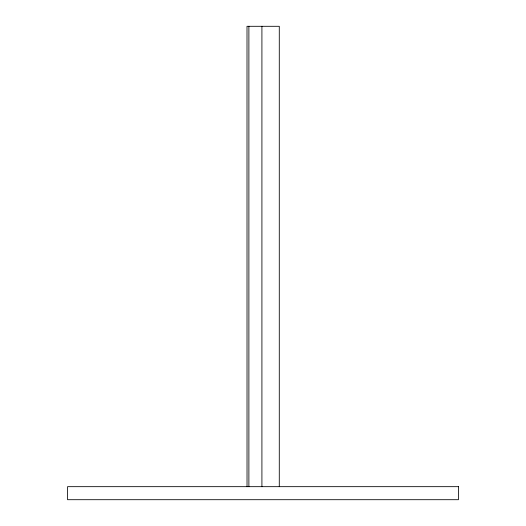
<?xml version="1.0" encoding="UTF-8"?>
<svg xmlns="http://www.w3.org/2000/svg" width="526" height="526" viewBox="0 0 526 526"><rect width="100%" height="100%" fill="white"/><g stroke="black" fill="none" stroke-linecap="round" stroke-linejoin="round"><path stroke-width="0.79" d="M279.286 486.668L279.286 26.3L247.003 26.3L247.029 486.668M261.915 26.3L261.915 486.668M248.883 26.3L248.883 486.668M458.442 486.668L67.558 486.668L67.558 499.7L458.442 499.7L458.442 486.668"/></g></svg>
